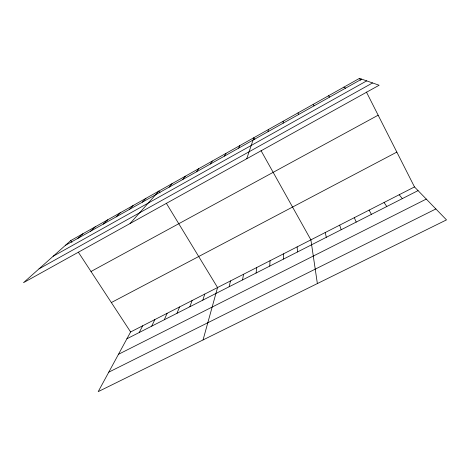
<?xml version="1.0" encoding="UTF-8"?>
<svg xmlns="http://www.w3.org/2000/svg" width="470" height="470" viewBox="0 0 470 470"><rect width="100%" height="100%" fill="white"/><g stroke="black" fill="none" stroke-linecap="round" stroke-linejoin="round"><path stroke-width="0.7" d="M269.733 266.091L270.062 260.715M256.068 273.046L256.738 267.524M242.543 279.932L243.542 274.269M268.012 131.671L268.411 129.538M229.16 286.741L230.482 280.937M203.052 339.933L217.557 287.54L166.327 203.24M202.805 300.154L204.761 294.079M246.732 158.748L253.824 137.728L254.852 139.567M189.833 306.757L192.095 300.553M176.99 313.29L179.552 306.957M164.283 319.759L167.138 313.302M238.66 148.138L239.823 145.594M151.698 326.162L154.841 319.582M139.243 332.502L142.668 325.804M414.481 186.931L130.613 331.961L98.201 391.639L446.5 219.884L414.481 186.931L366.43 92.05M224.443 156.116L225.976 153.373M210.384 164.001L212.275 161.069M196.483 171.803L198.722 168.683M182.73 179.517L185.315 176.215M169.13 187.148L172.043 183.67M130.055 223.526L158.919 191.049L160.029 192.876M142.357 202.171L145.929 198.346M129.191 209.555L133.069 205.566M116.16 216.87L120.349 212.716M103.265 224.102L107.753 219.79M90.51 231.258L95.293 226.793M77.885 238.343L82.955 233.719M70.747 240.581L23.5 282.682L379.131 85.246L359.497 78.361L70.747 240.581L71.945 242.414M65.389 245.352L361.671 79.125M53.145 256.262L366.688 80.881M38.998 268.863L372.569 82.943M90.998 271.495L378.156 115.197M111.343 302.557L396.839 152.098M126.912 338.776L418.059 190.608M118.475 354.304L426.284 199.074M108.776 372.164L435.878 208.95M343.876 87.138L345.591 88.143M328.43 95.815L329.705 97.055M399.189 194.745L402.332 198.616M384.061 202.47L386.781 206.53M78.349 252.184L130.613 331.961M313.167 104.393L314.013 105.862M261.044 150.653L310.887 239.859L317.373 283.557M369.103 210.113L371.406 214.349M359.497 78.361L360.49 80.317M354.31 217.675L356.207 222.087M339.675 225.148L341.179 229.736M298.08 112.871L298.497 114.568M325.205 232.544L326.315 237.297M297.134 246.885L297.504 251.961M283.157 121.248L283.163 123.169M283.528 253.835L283.545 259.064"/></g></svg>
